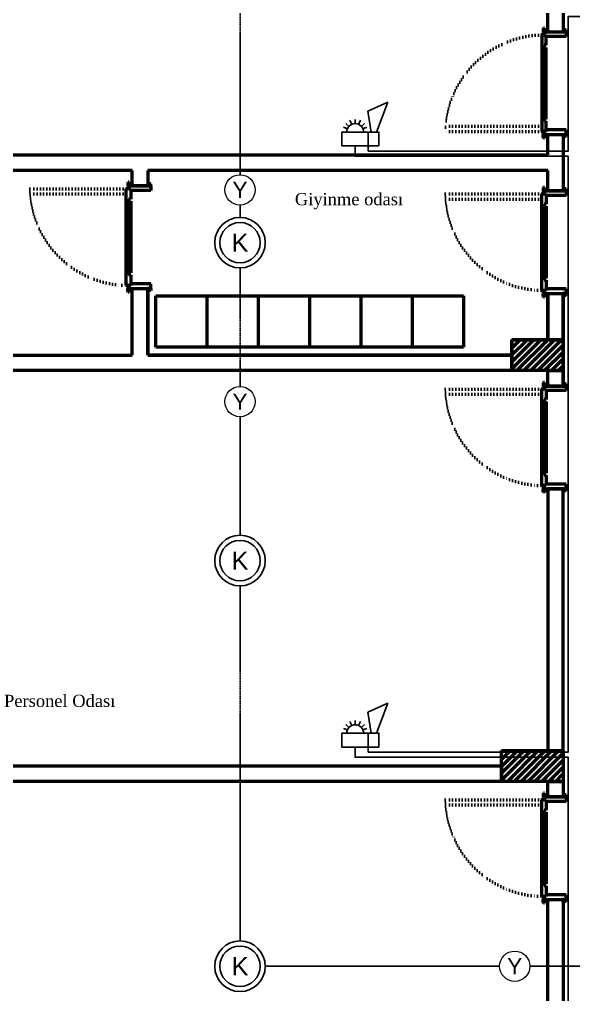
# Model space of a CAD drawing. Header units: millimetres. Extents: x 2046 to 14753, y 2361 to 29276.
# Drawn here: x 6721 to 7261, y 15163 to 16113 of the extents above; entities that cross this region are included whole.
import ezdxf
from ezdxf.enums import TextEntityAlignment as Align

# ---------------------------------------------------------------- set-up
doc = ezdxf.new("R2010")
doc.units = ezdxf.units.MM
doc.linetypes.add('ACAD_ISO07W100', pattern=[3, 0, -3])
doc.linetypes.add('CENTER', pattern=[1.625, 1.25, -0.125, 0.125, -0.125])
for name, color, linetype in [('2A-YANGIN ALARM HATTI', 5, 'Continuous'), ('2A-YANGIN ALGILAMA HATTI', 1, 'CENTER'), ('BLK-YANGIN', 3, 'Continuous'), ('BLK-YANGIN YAZI', 9, 'Continuous')]:
    doc.layers.add(name, color=color, linetype=linetype)
doc.layers.add('A.O. DUVAR', color=7, linetype='Continuous', lineweight=50)
doc.styles.add('2A ELEKTRİK', font='swissl.ttf', dxfattribs={"height": 10})
doc.styles.add('A.O. MALZEME', font='times.ttf', dxfattribs={"height": 10})

# ---------------------------------------------------------------- blocks, each defined once
blk = doc.blocks.new('KD')
at = {"layer": 'BLK-YANGIN'}
for radius in [25, 20]:
    blk.add_circle((0, 0), radius, dxfattribs=at)
at = {"layer": 'BLK-YANGIN YAZI', "style": '2A ELEKTRİK'}
blk.add_text('K', height=18, dxfattribs=at).set_placement((0, 0), align=Align.MIDDLE_CENTER)
blk = doc.blocks.new('YB')
at = {"layer": 'BLK-YANGIN', "lineweight": 0}
blk.add_circle((-0.09, 0.08), 15, dxfattribs=at)
at = {"layer": 'BLK-YANGIN YAZI', "lineweight": 0, "style": '2A ELEKTRİK'}
blk.add_text('Y', height=16, dxfattribs=at).set_placement((-0.09, 0.08), align=Align.MIDDLE_CENTER)
blk = doc.blocks.new('FLK')
at = {"layer": 'BLK-YANGIN'}
for p, q in [((12.49, 33.86), (31.82, 42.57)), ((20.87, 13.56), (31.82, 42.57)), ((15.71, 13.56), (12.49, 33.86)), ((-6.2, 18.89), (-8.98, 21.78)), ((-3.33, 21.02), (-5.29, 24.96)), ((0, 21.73), (0, 25.68)), ((3.33, 21.02), (5.29, 24.96)), ((6.2, 18.89), (8.98, 21.78)), ((-7.52, 16.77), (-11.28, 18.13)), ((7.52, 16.77), (11.28, 18.13))]:
    blk.add_line(p, q, dxfattribs=at)
for points in [[(12.85, 0), (12.85, 13.56), (-12.85, 13.56), (-12.85, 0)], [(23.15, 0), (12.85, 0), (12.85, 13.56), (23.15, 13.56)]]:
    blk.add_lwpolyline(points, close=True, dxfattribs=at)
blk.add_arc((0, 13.56), 8.17, 0, 180, dxfattribs=at)

msp = doc.modelspace()

# ---------------------------------------------------------------- linework, layer by layer
at = {"layer": '2A-YANGIN ALARM HATTI'}
for points in [[(7516.952, 16149.047), (7516.952, 16115.858), (7256.152, 16115.858), (7256.152, 15989.655), (7256.152, 15984.655), (7061.21, 15984.655), (7061.21, 15989.655)], [(7048.364, 15989.655), (7048.364, 15979.655), (7256.152, 15979.655), (7256.152, 15404.329), (7256.152, 15399.329), (7061.21, 15399.329), (7061.21, 15404.329)], [(7048.364, 15404.329), (7048.364, 15394.329), (7256.152, 15394.329), (7256.152, 15000.858), (7396.152, 15000.858), (7396.152, 15120.911)]]:
    msp.add_lwpolyline(points, dxfattribs=at)
at = {"layer": '2A-YANGIN ALGILAMA HATTI'}
for points in [[(6936.152, 16263.057), (6936.152, 15961.619)], [(6936.152, 15932.069), (6936.152, 15920.103)], [(6936.152, 15870.853), (6936.152, 15755.443)], [(6936.152, 15725.893), (6936.152, 15610.483)], [(6936.152, 15561.233), (6936.152, 15215.483)], [(6960.777, 15190.858), (7189.171, 15190.858)], [(7218.721, 15190.858), (7428.591, 15190.858)]]:
    msp.add_lwpolyline(points, dxfattribs=at)
at = {"layer": 'A.O. DUVAR'}
for p, q in [((7236.152, 16100.858), (7236.152, 16120.858)), ((7251.152, 16120.858), (7251.152, 16100.858)), ((7232.152, 16104.336), (7231.652, 16103.836)), ((7231.652, 16103.836), (7231.652, 16100.836)), ((7233.102, 16104.336), (7232.152, 16104.336)), ((7233.102, 16100.336), (7233.102, 16104.336)), ((7233.152, 16100.858), (7233.152, 16102.858)), ((7233.152, 16102.858), (7236.152, 16102.858)), ((7236.152, 16102.858), (7236.152, 16100.858)), ((7254.152, 16102.858), (7251.152, 16102.858)), ((7251.152, 16102.858), (7251.152, 16100.858)), ((7254.152, 16100.858), (7254.152, 16102.858)), ((7231.091, 16098.359), (7230.225, 16097.859)), ((7230.225, 16097.859), (7230.225, 16003.806)), ((7231.591, 16098.359), (7231.091, 16098.359)), ((7231.591, 16098.359), (7231.591, 16097.674)), ((7231.591, 16097.674), (7234.591, 16097.674)), ((7231.652, 16100.836), (7232.152, 16100.336)), ((7231.652, 16099.336), (7232.152, 16099.836)), ((7231.652, 16097.858), (7231.652, 16099.336)), ((7234.652, 16097.858), (7231.652, 16097.858)), ((7232.152, 16100.336), (7233.102, 16100.336)), ((7232.152, 16099.836), (7233.152, 16099.836)), ((7233.152, 16100.858), (7236.152, 16100.858)), ((7233.152, 16099.836), (7233.152, 16100.858)), ((7234.591, 16087.674), (7234.591, 16097.674)), ((7234.652, 16096.358), (7234.652, 16097.858)), ((7254.152, 16096.358), (7234.652, 16096.358)), ((7236.152, 16100.858), (7251.152, 16100.858)), ((7251.152, 16100.858), (7254.152, 16100.858)), ((7254.152, 16100.858), (7254.152, 16096.358)), ((7232.591, 16013.858), (7232.591, 16087.674)), ((7234.591, 16087.674), (7232.591, 16087.674)), ((7234.591, 16015.858), (7234.591, 16085.674)), ((7234.586, 16013.858), (7232.591, 16013.858)), ((7234.591, 16006.859), (7234.591, 16013.858)), ((7230.225, 16003.806), (7231.091, 16003.306)), ((7231.091, 16003.306), (7231.591, 16003.306)), ((7231.591, 16003.306), (7231.591, 16003.931)), ((7234.591, 16003.931), (7231.591, 16003.931)), ((7231.652, 16003.858), (7231.652, 16002.306)), ((7234.652, 16003.858), (7231.652, 16003.858)), ((7231.652, 16002.306), (7232.152, 16001.806)), ((7231.652, 16000.881), (7232.152, 16001.381)), ((7231.652, 15997.881), (7231.652, 16000.881)), ((7232.152, 16001.806), (7233.152, 16001.806)), ((7232.152, 16001.381), (7233.102, 16001.381)), ((7233.102, 16001.381), (7233.102, 15997.381)), ((7233.152, 16001.806), (7233.152, 16000.858)), ((7233.152, 16000.858), (7233.152, 15998.858)), ((7233.152, 16000.858), (7236.152, 16000.858)), ((7233.152, 15998.858), (7236.152, 15998.858)), ((7234.591, 16003.931), (7234.591, 16006.859)), ((7254.152, 16005.358), (7234.652, 16005.358)), ((7234.652, 16005.358), (7234.652, 16003.858)), ((7236.152, 16000.858), (7251.152, 16000.858)), ((7236.152, 15998.858), (7236.152, 16000.858)), ((7236.152, 15980.858), (7236.152, 16000.858)), ((7236.152, 16000.858), (7251.152, 16000.858)), ((7251.152, 15998.858), (7251.152, 16000.858)), ((7251.152, 16000.858), (7254.152, 16000.858)), ((7251.152, 16000.858), (7251.152, 15945.858)), ((7254.152, 15998.858), (7251.152, 15998.858)), ((7254.152, 16000.858), (7254.152, 16005.358)), ((7254.152, 16000.858), (7254.152, 15998.858)), ((7232.152, 15997.381), (7231.652, 15997.881)), ((7233.102, 15997.381), (7232.152, 15997.381)), ((6656.152, 15980.858), (7236.152, 15980.858)), ((6831.152, 15965.858), (6656.152, 15965.858)), ((6831.152, 15950.858), (6831.152, 15965.858)), ((7236.152, 15965.858), (6846.152, 15965.858)), ((6846.152, 15965.858), (6846.152, 15950.858)), ((7236.152, 15945.858), (7236.152, 15965.858)), ((6827.152, 15954.336), (6826.652, 15953.836)), ((6826.652, 15953.836), (6826.652, 15950.836)), ((6826.652, 15950.836), (6827.152, 15950.336)), ((6828.102, 15954.336), (6827.152, 15954.336)), ((6828.102, 15950.336), (6828.102, 15954.336)), ((6828.152, 15950.858), (6828.152, 15952.858)), ((6828.152, 15952.858), (6831.152, 15952.858)), ((6828.152, 15949.911), (6828.152, 15950.858)), ((6828.152, 15950.858), (6831.152, 15950.858)), ((6831.152, 15952.858), (6831.152, 15950.858)), ((6831.152, 15950.858), (6846.152, 15950.858)), ((6846.152, 15950.858), (6831.152, 15950.858)), ((6849.152, 15952.858), (6846.152, 15952.858)), ((6846.152, 15952.858), (6846.152, 15950.858)), ((6846.152, 15950.858), (6849.152, 15950.858)), ((6849.152, 15950.858), (6849.152, 15952.858)), ((6849.152, 15950.858), (6849.152, 15946.358)), ((6825.225, 15947.911), (6826.091, 15948.411)), ((6825.225, 15853.858), (6825.225, 15947.911)), ((6826.091, 15948.411), (6826.591, 15948.411)), ((6826.591, 15948.411), (6826.591, 15947.786)), ((6829.591, 15947.786), (6826.591, 15947.786)), ((6826.652, 15949.411), (6827.152, 15949.911)), ((6826.652, 15947.858), (6826.652, 15949.411)), ((6829.652, 15947.858), (6826.652, 15947.858)), ((6827.152, 15950.336), (6828.102, 15950.336)), ((6827.152, 15949.911), (6828.152, 15949.911)), ((6829.591, 15947.786), (6829.591, 15944.858)), ((6829.591, 15944.858), (6829.591, 15937.858)), ((6829.652, 15946.358), (6829.652, 15947.858)), ((6849.152, 15946.358), (6829.652, 15946.358)), ((7230.225, 15942.911), (7231.091, 15943.411)), ((7230.225, 15848.858), (7230.225, 15942.911)), ((7231.091, 15943.411), (7231.591, 15943.411)), ((7231.591, 15943.411), (7231.591, 15942.786)), ((7234.591, 15942.786), (7231.591, 15942.786)), ((7232.152, 15949.336), (7231.652, 15948.836)), ((7231.652, 15948.836), (7231.652, 15945.836)), ((7231.652, 15945.836), (7232.152, 15945.336)), ((7231.652, 15944.411), (7232.152, 15944.911)), ((7231.652, 15942.858), (7231.652, 15944.411)), ((7234.652, 15942.858), (7231.652, 15942.858)), ((7233.102, 15949.336), (7232.152, 15949.336)), ((7232.152, 15945.336), (7233.102, 15945.336)), ((7232.152, 15944.911), (7233.152, 15944.911)), ((7233.102, 15945.336), (7233.102, 15949.336)), ((7233.152, 15945.858), (7233.152, 15947.858)), ((7233.152, 15947.858), (7236.152, 15947.858)), ((7233.152, 15944.911), (7233.152, 15945.858)), ((7233.152, 15945.858), (7236.152, 15945.858)), ((7234.591, 15942.786), (7234.591, 15939.858)), ((7234.652, 15941.358), (7234.652, 15942.858)), ((7254.152, 15941.358), (7234.652, 15941.358)), ((7236.152, 15947.858), (7236.152, 15945.858)), ((7236.152, 15945.858), (7251.152, 15945.858)), ((7251.152, 15945.858), (7236.152, 15945.858)), ((7254.152, 15947.858), (7251.152, 15947.858)), ((7251.152, 15947.858), (7251.152, 15945.858)), ((7251.152, 15945.858), (7254.152, 15945.858)), ((7254.152, 15945.858), (7254.152, 15947.858)), ((7254.152, 15945.858), (7254.152, 15941.358)), ((6827.591, 15937.858), (6827.591, 15864.043)), ((6829.586, 15937.858), (6827.591, 15937.858)), ((6829.591, 15935.858), (6829.591, 15866.043)), ((7232.591, 15932.858), (7232.591, 15859.043)), ((7234.586, 15932.858), (7232.591, 15932.858)), ((7234.591, 15939.858), (7234.591, 15932.858)), ((7234.591, 15930.858), (7234.591, 15861.043)), ((6829.591, 15864.043), (6827.591, 15864.043)), ((6829.591, 15864.043), (6829.591, 15854.043)), ((7234.591, 15859.043), (7232.591, 15859.043)), ((7234.591, 15859.043), (7234.591, 15849.043)), ((6826.091, 15853.358), (6825.225, 15853.858)), ((6826.591, 15853.358), (6826.091, 15853.358)), ((6826.591, 15853.358), (6826.591, 15854.043)), ((6826.591, 15854.043), (6829.591, 15854.043)), ((6829.652, 15853.858), (6826.652, 15853.858)), ((6826.652, 15853.858), (6826.652, 15852.381)), ((6826.652, 15852.381), (6827.152, 15851.881)), ((6826.652, 15850.881), (6827.152, 15851.381)), ((6826.652, 15847.881), (6826.652, 15850.881)), ((6827.152, 15847.381), (6826.652, 15847.881)), ((6827.152, 15851.881), (6828.152, 15851.881)), ((6827.152, 15851.381), (6828.102, 15851.381)), ((6828.102, 15847.381), (6827.152, 15847.381)), ((6828.102, 15851.381), (6828.102, 15847.381)), ((6828.152, 15851.881), (6828.152, 15850.858)), ((6828.152, 15850.858), (6831.152, 15850.858)), ((6828.152, 15850.858), (6828.152, 15848.858)), ((6828.152, 15848.858), (6831.152, 15848.858)), ((6849.152, 15855.358), (6829.652, 15855.358)), ((6829.652, 15855.358), (6829.652, 15853.858)), ((6831.152, 15850.858), (6846.152, 15850.858)), ((6831.152, 15848.858), (6831.152, 15850.858)), ((6831.152, 15785.858), (6831.152, 15850.858)), ((6831.152, 15850.858), (6846.152, 15850.858)), ((6846.152, 15848.858), (6846.152, 15850.858)), ((6846.152, 15850.858), (6849.152, 15850.858)), ((6846.152, 15850.858), (6846.152, 15785.858)), ((6846.152, 15785.858), (6846.152, 15848.858)), ((6849.152, 15848.858), (6846.152, 15848.858)), ((6849.152, 15850.858), (6849.152, 15855.358)), ((6849.152, 15850.858), (6849.152, 15848.858)), ((7231.091, 15848.358), (7230.225, 15848.858)), ((7231.591, 15848.358), (7231.091, 15848.358)), ((7231.591, 15848.358), (7231.591, 15849.043)), ((7231.591, 15849.043), (7234.591, 15849.043)), ((7234.652, 15848.858), (7231.652, 15848.858)), ((7231.652, 15848.858), (7231.652, 15847.381)), ((7231.652, 15847.381), (7232.152, 15846.881)), ((7231.652, 15845.881), (7232.152, 15846.381)), ((7232.152, 15846.881), (7233.152, 15846.881)), ((7232.152, 15846.381), (7233.102, 15846.381)), ((7233.102, 15846.381), (7233.102, 15842.381)), ((7233.152, 15846.881), (7233.152, 15845.858)), ((7254.152, 15850.358), (7234.652, 15850.358)), ((7234.652, 15850.358), (7234.652, 15848.858)), ((7254.152, 15845.858), (7254.152, 15850.358)), ((7231.652, 15842.881), (7231.652, 15845.881)), ((7232.152, 15842.381), (7231.652, 15842.881)), ((7233.102, 15842.381), (7232.152, 15842.381)), ((7233.152, 15845.858), (7236.152, 15845.858)), ((7233.152, 15845.858), (7233.152, 15843.858)), ((7233.152, 15843.858), (7236.152, 15843.858)), ((7236.152, 15845.858), (7251.152, 15845.858)), ((7236.152, 15843.858), (7236.152, 15845.858)), ((7236.152, 15845.858), (7251.152, 15845.858)), ((7236.152, 15800.858), (7236.152, 15845.858)), ((7236.152, 15843.858), (7236.152, 15800.858)), ((7251.152, 15843.858), (7251.152, 15845.858)), ((7251.152, 15845.858), (7254.152, 15845.858)), ((7251.152, 15845.858), (7251.152, 15800.858)), ((7251.152, 15757.858), (7251.152, 15843.858)), ((7254.152, 15843.858), (7251.152, 15843.858)), ((7254.152, 15845.858), (7254.152, 15843.858)), ((7236.152, 15800.858), (7201.152, 15800.858)), ((7201.152, 15800.858), (7201.152, 15785.858)), ((7201.152, 15770.858), (7201.152, 15800.858)), ((7201.152, 15800.858), (7251.152, 15800.858)), ((7251.152, 15800.858), (7236.152, 15800.858)), ((7251.152, 15800.858), (7251.152, 15770.858)), ((6671.152, 15785.858), (6831.152, 15785.858)), ((7201.152, 15785.858), (6846.152, 15785.858)), ((6846.152, 15785.858), (7201.152, 15785.858)), ((7201.152, 15785.858), (7201.152, 15770.858)), ((7201.152, 15770.858), (6671.152, 15770.858)), ((7251.152, 15770.858), (7201.152, 15770.858)), ((7236.152, 15770.858), (7251.152, 15770.858)), ((7236.152, 15755.858), (7236.152, 15770.858)), ((7251.152, 15770.858), (7251.152, 15755.858)), ((7230.225, 15752.911), (7231.091, 15753.411)), ((7230.225, 15658.858), (7230.225, 15752.911)), ((7231.091, 15753.411), (7231.591, 15753.411)), ((7231.591, 15753.411), (7231.591, 15752.786)), ((7234.591, 15752.786), (7231.591, 15752.786)), ((7232.152, 15759.336), (7231.652, 15758.836)), ((7231.652, 15758.836), (7231.652, 15755.836)), ((7231.652, 15755.836), (7232.152, 15755.336)), ((7231.652, 15754.411), (7232.152, 15754.911)), ((7231.652, 15752.858), (7231.652, 15754.411)), ((7234.652, 15752.858), (7231.652, 15752.858)), ((7233.102, 15759.336), (7232.152, 15759.336)), ((7232.152, 15755.336), (7233.102, 15755.336)), ((7232.152, 15754.911), (7233.152, 15754.911)), ((7233.102, 15755.336), (7233.102, 15759.336)), ((7233.152, 15755.858), (7233.152, 15757.858)), ((7233.152, 15757.858), (7236.152, 15757.858)), ((7233.152, 15754.911), (7233.152, 15755.858)), ((7233.152, 15755.858), (7236.152, 15755.858)), ((7234.591, 15752.786), (7234.591, 15749.858)), ((7234.652, 15751.358), (7234.652, 15752.858)), ((7254.152, 15751.358), (7234.652, 15751.358)), ((7236.152, 15757.858), (7236.152, 15755.858)), ((7236.152, 15755.858), (7251.152, 15755.858)), ((7251.152, 15755.858), (7236.152, 15755.858)), ((7254.152, 15757.858), (7251.152, 15757.858)), ((7251.152, 15757.858), (7251.152, 15755.858)), ((7251.152, 15755.858), (7254.152, 15755.858)), ((7254.152, 15755.858), (7254.152, 15757.858)), ((7254.152, 15755.858), (7254.152, 15751.358)), ((7232.591, 15742.858), (7232.591, 15669.043)), ((7234.586, 15742.858), (7232.591, 15742.858)), ((7234.591, 15749.858), (7234.591, 15742.858)), ((7234.591, 15740.858), (7234.591, 15671.043)), ((7234.591, 15669.043), (7232.591, 15669.043)), ((7234.591, 15669.043), (7234.591, 15659.043)), ((7231.091, 15658.358), (7230.225, 15658.858)), ((7231.591, 15658.358), (7231.091, 15658.358)), ((7231.591, 15658.358), (7231.591, 15659.043)), ((7231.591, 15659.043), (7234.591, 15659.043)), ((7234.652, 15658.858), (7231.652, 15658.858)), ((7231.652, 15658.858), (7231.652, 15657.381)), ((7231.652, 15657.381), (7232.152, 15656.881)), ((7231.652, 15655.881), (7232.152, 15656.381)), ((7232.152, 15656.881), (7233.152, 15656.881)), ((7232.152, 15656.381), (7233.102, 15656.381)), ((7233.102, 15656.381), (7233.102, 15652.381)), ((7233.152, 15656.881), (7233.152, 15655.858)), ((7254.152, 15660.358), (7234.652, 15660.358)), ((7234.652, 15660.358), (7234.652, 15658.858)), ((7254.152, 15655.858), (7254.152, 15660.358)), ((7231.652, 15652.881), (7231.652, 15655.881)), ((7232.152, 15652.381), (7231.652, 15652.881)), ((7233.102, 15652.381), (7232.152, 15652.381)), ((7233.152, 15655.858), (7236.152, 15655.858)), ((7233.152, 15655.858), (7233.152, 15653.858)), ((7233.152, 15653.858), (7236.152, 15653.858)), ((7236.152, 15655.858), (7251.152, 15655.858)), ((7236.152, 15653.858), (7236.152, 15655.858)), ((7251.152, 15655.858), (7236.152, 15655.858)), ((7236.152, 15655.858), (7236.152, 15400.858)), ((7251.152, 15653.858), (7251.152, 15655.858)), ((7251.152, 15655.858), (7254.152, 15655.858)), ((7251.152, 15400.858), (7251.152, 15655.858)), ((7254.152, 15653.858), (7251.152, 15653.858)), ((7254.152, 15655.858), (7254.152, 15653.858)), ((7191.152, 15400.858), (7251.152, 15400.858)), ((7191.152, 15370.858), (7191.152, 15400.858)), ((7191.152, 15400.858), (7251.152, 15400.858)), ((7191.152, 15370.858), (7191.152, 15400.858)), ((7236.152, 15400.858), (7251.152, 15400.858)), ((7251.152, 15400.858), (7251.152, 15370.858)), ((7251.152, 15400.858), (7251.152, 15370.858)), ((6691.152, 15385.858), (7191.152, 15385.858)), ((7191.152, 15385.858), (7191.152, 15370.858)), ((7191.152, 15370.858), (6691.152, 15370.858)), ((7251.152, 15370.858), (7191.152, 15370.858)), ((7251.152, 15370.858), (7191.152, 15370.858)), ((7236.152, 15370.858), (7251.152, 15370.858)), ((7236.152, 15355.858), (7236.152, 15370.858)), ((7251.152, 15370.858), (7251.152, 15355.858)), ((7230.225, 15352.911), (7231.091, 15353.411)), ((7230.225, 15258.858), (7230.225, 15352.911)), ((7231.091, 15353.411), (7231.591, 15353.411)), ((7231.591, 15353.411), (7231.591, 15352.786)), ((7234.591, 15352.786), (7231.591, 15352.786)), ((7232.152, 15359.336), (7231.652, 15358.836)), ((7231.652, 15358.836), (7231.652, 15355.836)), ((7231.652, 15355.836), (7232.152, 15355.336)), ((7231.652, 15354.411), (7232.152, 15354.911)), ((7231.652, 15352.858), (7231.652, 15354.411)), ((7234.652, 15352.858), (7231.652, 15352.858)), ((7233.102, 15359.336), (7232.152, 15359.336)), ((7232.152, 15355.336), (7233.102, 15355.336)), ((7232.152, 15354.911), (7233.152, 15354.911)), ((7233.102, 15355.336), (7233.102, 15359.336)), ((7233.152, 15355.858), (7233.152, 15357.858)), ((7233.152, 15357.858), (7236.152, 15357.858)), ((7233.152, 15354.911), (7233.152, 15355.858)), ((7233.152, 15355.858), (7236.152, 15355.858)), ((7234.591, 15352.786), (7234.591, 15349.858)), ((7234.652, 15351.358), (7234.652, 15352.858)), ((7236.152, 15357.858), (7236.152, 15355.858)), ((7236.152, 15355.858), (7251.152, 15355.858)), ((7251.152, 15355.858), (7236.152, 15355.858)), ((7254.152, 15357.858), (7251.152, 15357.858)), ((7251.152, 15357.858), (7251.152, 15355.858)), ((7251.152, 15355.858), (7254.152, 15355.858)), ((7254.152, 15355.858), (7254.152, 15357.858)), ((7254.152, 15355.858), (7254.152, 15351.358)), ((7234.591, 15349.858), (7234.591, 15342.858)), ((7254.152, 15351.358), (7234.652, 15351.358)), ((7232.591, 15342.858), (7232.591, 15269.043)), ((7234.586, 15342.858), (7232.591, 15342.858)), ((7234.591, 15340.858), (7234.591, 15271.043)), ((7234.591, 15269.043), (7232.591, 15269.043)), ((7234.591, 15269.043), (7234.591, 15259.043)), ((7231.091, 15258.358), (7230.225, 15258.858)), ((7231.591, 15258.358), (7231.091, 15258.358)), ((7231.591, 15258.358), (7231.591, 15259.043)), ((7231.591, 15259.043), (7234.591, 15259.043)), ((7234.652, 15258.858), (7231.652, 15258.858)), ((7231.652, 15258.858), (7231.652, 15257.381)), ((7254.152, 15260.358), (7234.652, 15260.358)), ((7234.652, 15260.358), (7234.652, 15258.858)), ((7254.152, 15255.858), (7254.152, 15260.358)), ((7231.652, 15257.381), (7232.152, 15256.881)), ((7231.652, 15255.881), (7232.152, 15256.381)), ((7231.652, 15252.881), (7231.652, 15255.881)), ((7232.152, 15252.381), (7231.652, 15252.881)), ((7232.152, 15256.881), (7233.152, 15256.881)), ((7232.152, 15256.381), (7233.102, 15256.381)), ((7233.102, 15252.381), (7232.152, 15252.381)), ((7233.102, 15256.381), (7233.102, 15252.381)), ((7233.152, 15256.881), (7233.152, 15255.858)), ((7233.152, 15255.858), (7236.152, 15255.858)), ((7233.152, 15255.858), (7233.152, 15253.858)), ((7233.152, 15253.858), (7236.152, 15253.858)), ((7236.152, 15255.858), (7251.152, 15255.858)), ((7236.152, 15253.858), (7236.152, 15255.858)), ((7236.152, 14995.858), (7236.152, 15255.858)), ((7236.152, 15255.858), (7251.152, 15255.858)), ((7251.152, 15253.858), (7251.152, 15255.858)), ((7251.152, 15255.858), (7254.152, 15255.858)), ((7251.152, 15255.858), (7251.152, 14995.858)), ((7254.152, 15253.858), (7251.152, 15253.858)), ((7254.152, 15255.858), (7254.152, 15253.858))]:
    msp.add_line(p, q, dxfattribs=at)
at = {"layer": 'A.O. DUVAR', "linetype": 'ACAD_ISO07W100'}
for p, q in [((7230.225, 16008.806), (7136.225, 16008.806)), ((7230.225, 16003.806), (7136.225, 16003.806)), ((6825.225, 15947.911), (6731.225, 15947.911)), ((6825.225, 15942.911), (6731.225, 15942.911)), ((7230.225, 15942.911), (7136.225, 15942.911)), ((7230.225, 15937.911), (7136.225, 15937.911)), ((7230.225, 15752.911), (7136.225, 15752.911)), ((7230.225, 15747.911), (7136.225, 15747.911)), ((7230.225, 15352.911), (7136.225, 15352.911)), ((7230.225, 15347.911), (7136.225, 15347.911))]:
    msp.add_line(p, q, dxfattribs=at)
at = {"layer": 'A.O. DUVAR', "linetype": 'Continuous'}
for p, q in [((6853.969, 15793.555), (6853.969, 15843.555)), ((6853.969, 15843.555), (7153.969, 15843.555)), ((6903.969, 15843.555), (6903.969, 15793.555)), ((6953.969, 15843.555), (6953.969, 15793.555)), ((7003.969, 15843.555), (7003.969, 15793.555)), ((7053.969, 15843.555), (7053.969, 15793.555)), ((7103.969, 15843.555), (7103.969, 15793.555)), ((7153.969, 15843.555), (7153.969, 15793.555)), ((7153.969, 15793.555), (6853.969, 15793.555))]:
    msp.add_line(p, q, dxfattribs=at)
at = {"layer": 'A.O. DUVAR', "linetype": 'Continuous', "ltscale": 10}
for p, q in [((7201.152, 15799.561), (7202.45, 15800.858)), ((7201.152, 15792.825), (7209.185, 15800.858)), ((7201.152, 15786.09), (7215.92, 15800.858)), ((7201.152, 15779.355), (7222.656, 15800.858)), ((7201.152, 15772.62), (7229.391, 15800.858)), ((7206.126, 15770.858), (7236.126, 15800.858)), ((7212.861, 15770.858), (7242.861, 15800.858)), ((7219.596, 15770.858), (7249.596, 15800.858)), ((7202.68, 15797.721), (7202.68, 15797.721)), ((7202.68, 15790.986), (7202.68, 15790.986)), ((7206.048, 15794.354), (7206.048, 15794.354)), ((7209.416, 15797.721), (7209.416, 15797.721)), ((7209.416, 15790.986), (7209.416, 15790.986)), ((7212.783, 15794.354), (7212.783, 15794.354)), ((7216.151, 15797.721), (7216.151, 15797.721)), ((7216.151, 15790.986), (7216.151, 15790.986)), ((7219.518, 15794.354), (7219.518, 15794.354)), ((7222.886, 15797.721), (7222.886, 15797.721)), ((7222.886, 15790.986), (7222.886, 15790.986)), ((7226.254, 15794.354), (7226.254, 15794.354)), ((7226.332, 15770.858), (7251.152, 15795.679)), ((7229.621, 15797.721), (7229.621, 15797.721)), ((7229.621, 15790.986), (7229.621, 15790.986)), ((7232.989, 15794.354), (7232.989, 15794.354)), ((7236.356, 15797.721), (7236.356, 15797.721)), ((7236.356, 15790.986), (7236.356, 15790.986)), ((7239.724, 15794.354), (7239.724, 15794.354)), ((7243.092, 15797.721), (7243.092, 15797.721)), ((7243.092, 15790.986), (7243.092, 15790.986)), ((7246.459, 15794.354), (7246.459, 15794.354)), ((7249.827, 15797.721), (7249.827, 15797.721)), ((7249.827, 15790.986), (7249.827, 15790.986)), ((7202.68, 15784.251), (7202.68, 15784.251)), ((7206.048, 15787.618), (7206.048, 15787.618)), ((7206.048, 15780.883), (7206.048, 15780.883)), ((7209.416, 15784.251), (7209.416, 15784.251)), ((7212.783, 15787.618), (7212.783, 15787.618)), ((7212.783, 15780.883), (7212.783, 15780.883)), ((7216.151, 15784.251), (7216.151, 15784.251)), ((7219.518, 15787.618), (7219.518, 15787.618)), ((7219.518, 15780.883), (7219.518, 15780.883)), ((7222.886, 15784.251), (7222.886, 15784.251)), ((7226.254, 15787.618), (7226.254, 15787.618)), ((7226.254, 15780.883), (7226.254, 15780.883)), ((7229.621, 15784.251), (7229.621, 15784.251)), ((7232.989, 15787.618), (7232.989, 15787.618)), ((7232.989, 15780.883), (7232.989, 15780.883)), ((7233.067, 15770.858), (7251.152, 15788.944)), ((7236.356, 15784.251), (7236.356, 15784.251)), ((7239.724, 15787.618), (7239.724, 15787.618)), ((7239.724, 15780.883), (7239.724, 15780.883)), ((7239.802, 15770.858), (7251.152, 15782.209)), ((7243.092, 15784.251), (7243.092, 15784.251)), ((7246.459, 15787.618), (7246.459, 15787.618)), ((7246.459, 15780.883), (7246.459, 15780.883)), ((7249.827, 15784.251), (7249.827, 15784.251)), ((7202.68, 15777.516), (7202.68, 15777.516)), ((7206.048, 15774.148), (7206.048, 15774.148)), ((7209.416, 15777.516), (7209.416, 15777.516)), ((7212.783, 15774.148), (7212.783, 15774.148)), ((7216.151, 15777.516), (7216.151, 15777.516)), ((7219.518, 15774.148), (7219.518, 15774.148)), ((7222.886, 15777.516), (7222.886, 15777.516)), ((7226.254, 15774.148), (7226.254, 15774.148)), ((7229.621, 15777.516), (7229.621, 15777.516)), ((7232.989, 15774.148), (7232.989, 15774.148)), ((7236.356, 15777.516), (7236.356, 15777.516)), ((7239.724, 15774.148), (7239.724, 15774.148)), ((7243.092, 15777.516), (7243.092, 15777.516)), ((7246.459, 15774.148), (7246.459, 15774.148)), ((7246.537, 15770.858), (7251.152, 15775.473)), ((7249.827, 15777.516), (7249.827, 15777.516)), ((7191.152, 15398.919), (7193.091, 15400.858)), ((7191.152, 15392.184), (7199.826, 15400.858)), ((7191.152, 15385.449), (7206.562, 15400.858)), ((7191.152, 15378.714), (7213.297, 15400.858)), ((7191.152, 15371.979), (7220.032, 15400.858)), ((7195.945, 15400.345), (7195.945, 15400.345)), ((7196.767, 15370.858), (7226.767, 15400.858)), ((7202.68, 15400.345), (7202.68, 15400.345)), ((7203.502, 15370.858), (7233.502, 15400.858)), ((7209.416, 15400.345), (7209.416, 15400.345)), ((7210.238, 15370.858), (7240.238, 15400.858)), ((7216.151, 15400.345), (7216.151, 15400.345)), ((7216.973, 15370.858), (7246.973, 15400.858)), ((7222.886, 15400.345), (7222.886, 15400.345)), ((7229.621, 15400.345), (7229.621, 15400.345)), ((7236.356, 15400.345), (7236.356, 15400.345)), ((7243.092, 15400.345), (7243.092, 15400.345)), ((7249.827, 15400.345), (7249.827, 15400.345)), ((7192.578, 15396.977), (7192.578, 15396.977)), ((7195.945, 15393.61), (7195.945, 15393.61)), ((7199.313, 15396.977), (7199.313, 15396.977)), ((7202.68, 15393.61), (7202.68, 15393.61)), ((7206.048, 15396.977), (7206.048, 15396.977)), ((7209.416, 15393.61), (7209.416, 15393.61)), ((7212.783, 15396.977), (7212.783, 15396.977)), ((7216.151, 15393.61), (7216.151, 15393.61)), ((7219.518, 15396.977), (7219.518, 15396.977)), ((7222.886, 15393.61), (7222.886, 15393.61)), ((7223.708, 15370.858), (7251.152, 15398.303)), ((7226.254, 15396.977), (7226.254, 15396.977)), ((7229.621, 15393.61), (7229.621, 15393.61)), ((7230.443, 15370.858), (7251.152, 15391.568)), ((7232.989, 15396.977), (7232.989, 15396.977)), ((7236.356, 15393.61), (7236.356, 15393.61)), ((7239.724, 15396.977), (7239.724, 15396.977)), ((7243.092, 15393.61), (7243.092, 15393.61)), ((7246.459, 15396.977), (7246.459, 15396.977)), ((7249.827, 15393.61), (7249.827, 15393.61)), ((7192.578, 15390.242), (7192.578, 15390.242)), ((7192.578, 15383.507), (7192.578, 15383.507)), ((7195.945, 15386.874), (7195.945, 15386.874)), ((7199.313, 15390.242), (7199.313, 15390.242)), ((7199.313, 15383.507), (7199.313, 15383.507)), ((7202.68, 15386.874), (7202.68, 15386.874)), ((7206.048, 15390.242), (7206.048, 15390.242)), ((7206.048, 15383.507), (7206.048, 15383.507)), ((7209.416, 15386.874), (7209.416, 15386.874)), ((7212.783, 15390.242), (7212.783, 15390.242)), ((7212.783, 15383.507), (7212.783, 15383.507)), ((7216.151, 15386.874), (7216.151, 15386.874)), ((7219.518, 15390.242), (7219.518, 15390.242)), ((7219.518, 15383.507), (7219.518, 15383.507)), ((7222.886, 15386.874), (7222.886, 15386.874)), ((7226.254, 15390.242), (7226.254, 15390.242)), ((7226.254, 15383.507), (7226.254, 15383.507)), ((7229.621, 15386.874), (7229.621, 15386.874)), ((7232.989, 15390.242), (7232.989, 15390.242)), ((7232.989, 15383.507), (7232.989, 15383.507)), ((7236.356, 15386.874), (7236.356, 15386.874)), ((7237.178, 15370.858), (7251.152, 15384.832)), ((7239.724, 15390.242), (7239.724, 15390.242)), ((7239.724, 15383.507), (7239.724, 15383.507)), ((7243.092, 15386.874), (7243.092, 15386.874)), ((7246.459, 15390.242), (7246.459, 15390.242)), ((7246.459, 15383.507), (7246.459, 15383.507)), ((7249.827, 15386.874), (7249.827, 15386.874)), ((7192.578, 15376.772), (7192.578, 15376.772)), ((7195.945, 15380.139), (7195.945, 15380.139)), ((7195.945, 15373.404), (7195.945, 15373.404)), ((7199.313, 15376.772), (7199.313, 15376.772)), ((7202.68, 15380.139), (7202.68, 15380.139)), ((7202.68, 15373.404), (7202.68, 15373.404)), ((7206.048, 15376.772), (7206.048, 15376.772)), ((7209.416, 15380.139), (7209.416, 15380.139)), ((7209.416, 15373.404), (7209.416, 15373.404)), ((7212.783, 15376.772), (7212.783, 15376.772)), ((7216.151, 15380.139), (7216.151, 15380.139)), ((7216.151, 15373.404), (7216.151, 15373.404)), ((7219.518, 15376.772), (7219.518, 15376.772)), ((7222.886, 15380.139), (7222.886, 15380.139)), ((7222.886, 15373.404), (7222.886, 15373.404)), ((7226.254, 15376.772), (7226.254, 15376.772)), ((7229.621, 15380.139), (7229.621, 15380.139)), ((7229.621, 15373.404), (7229.621, 15373.404)), ((7232.989, 15376.772), (7232.989, 15376.772)), ((7236.356, 15380.139), (7236.356, 15380.139)), ((7236.356, 15373.404), (7236.356, 15373.404)), ((7239.724, 15376.772), (7239.724, 15376.772)), ((7243.092, 15380.139), (7243.092, 15380.139)), ((7243.092, 15373.404), (7243.092, 15373.404)), ((7243.913, 15370.858), (7251.152, 15378.097)), ((7246.459, 15376.772), (7246.459, 15376.772)), ((7249.827, 15380.139), (7249.827, 15380.139)), ((7249.827, 15373.404), (7249.827, 15373.404)), ((7250.649, 15370.858), (7251.152, 15371.362))]:
    msp.add_line(p, q, dxfattribs=at)
at = {"layer": 'A.O. DUVAR', "linetype": 'ACAD_ISO07W100'}
for centre, start, end in [((7232.457, 16001.575), 91.360046, 178.672043), ((6827.457, 15950.141), 181.327957, 268.639954), ((7232.457, 15945.141), 181.327957, 268.639954), ((7232.457, 15755.141), 181.327957, 268.639954), ((7232.457, 15355.141), 181.327957, 268.639954)]:
    msp.add_arc(centre, 96.258, start, end, dxfattribs=at)
at = {"layer": 'A.O. DUVAR'}
for p in [(7251.152, 16100.858), (6846.152, 15850.858), (7251.152, 15845.858), (7251.152, 15655.858), (7251.152, 15255.858)]:
    msp.add_point(p, dxfattribs=at)

# ---------------------------------------------------------------- block references
at = {"layer": 'BLK-YANGIN'}
for p in [(7048.364, 15989.655), (7048.364, 15404.329)]:
    msp.add_blockref('FLK', p, dxfattribs=at)
at = {"layer": 'BLK-YANGIN', "xscale": 0.985, "yscale": 0.985, "zscale": 0.985}
for name, p in [('YB', (6936.238, 15946.763)), ('KD', (6936.152, 15895.478)), ('YB', (6936.238, 15740.587)), ('KD', (6936.152, 15585.858)), ('KD', (6936.152, 15190.858)), ('YB', (7204.032, 15190.777))]:
    msp.add_blockref(name, p, dxfattribs=at)

# ---------------------------------------------------------------- texts
at = {"layer": 'A.O. DUVAR', "style": 'A.O. MALZEME'}
for s, p in [('Giyinme odası', (6989.647, 15931.877)), ('Personel Odası', (6706.143, 15443.331, 3.5))]:
    msp.add_text(s, height=11.91743, dxfattribs=at).set_placement(p)

doc.saveas('drawing.dxf')
